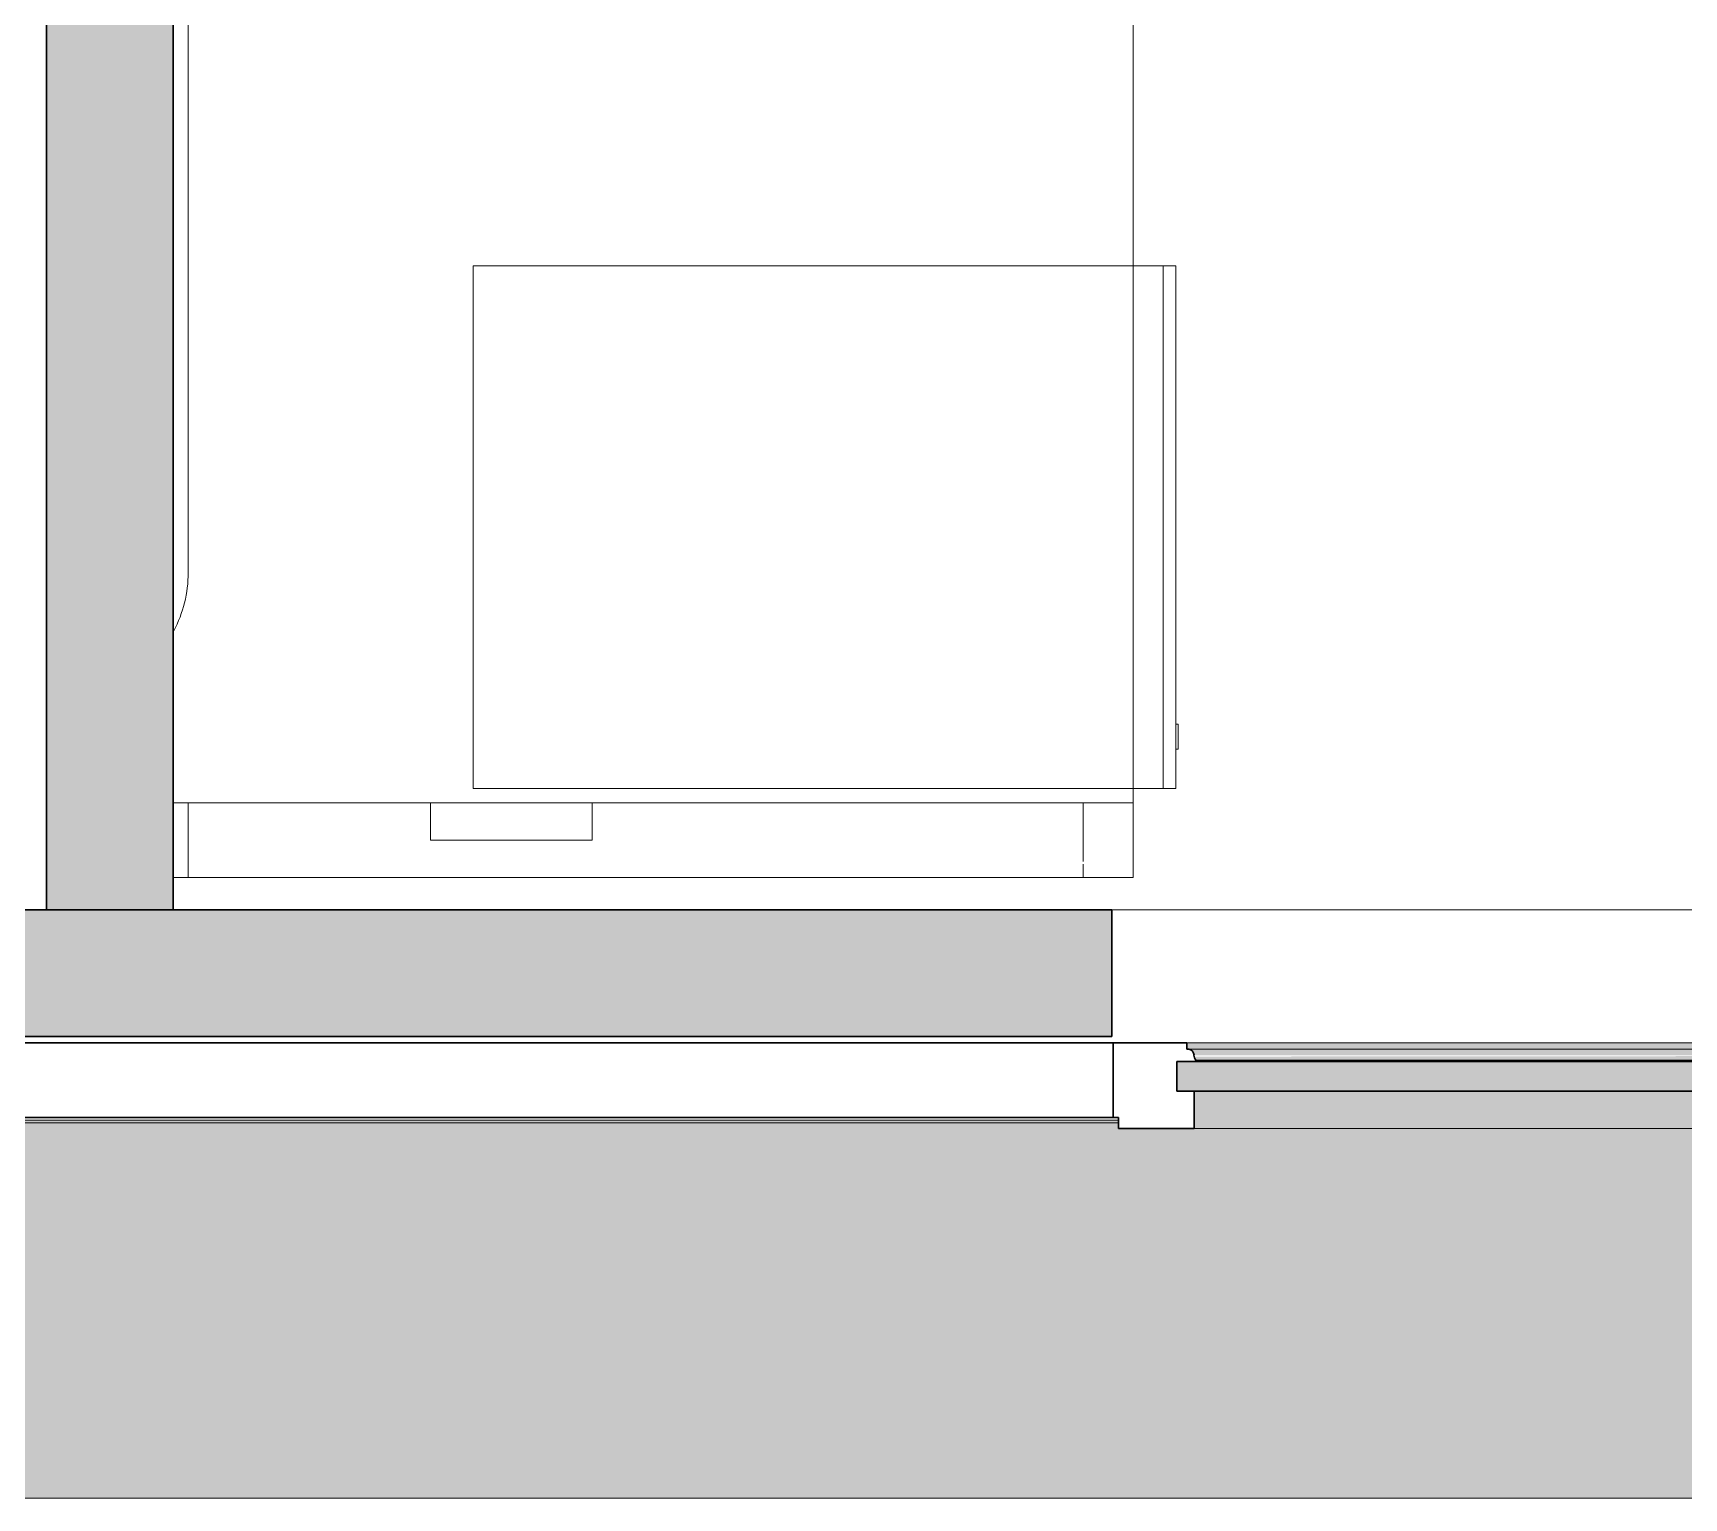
# Model space of a CAD drawing. Header units: millimetres. Extents: x 79795 to 317870, y -36033 to 97293.
# Drawn here: x 175588 to 176916, y 8896 to 10074 of the extents above; entities that cross this region are included whole.
import ezdxf

# ---------------------------------------------------------------- set-up
doc = ezdxf.new("R2010")
doc.units = ezdxf.units.MM
doc.header["$MEASUREMENT"] = 0
for name, color, linetype, lineweight in [('CSM-STL-XX-ZZ-M3-A-XXXX-00001_detached _19_04_21__rvt-1-Level 4$0$A-GLAZ', 7, 'CONTINUOUS', 9), ('CSM-STL-XX-ZZ-M3-A-XXXX-00001_detached _19_04_21__rvt-1-Level 4$0$A-WALL-PATT', 7, 'CONTINUOUS', 9), ('CSM-STL-XX-ZZ-M3-A-XXXX-00001_detached _19_04_21__rvt-1-Level 4$0$I-WALL', 7, 'CONTINUOUS', 9), ('I-FURN', 8, 'CONTINUOUS', 9)]:
    doc.layers.add(name, color=color, linetype=linetype, lineweight=lineweight)

msp = doc.modelspace()

# ---------------------------------------------------------------- hatches: boundary and pattern name
at = {"layer": 'CSM-STL-XX-ZZ-M3-A-XXXX-00001_detached _19_04_21__rvt-1-Level 4$0$A-GLAZ'}
h = msp.add_hatch(color=256, dxfattribs=at)
h.paths.add_polyline_path([(173808.4, 9255.5), (173805.6, 9257.2), (173806.9, 9256.1), (173808, 9255.6)], flags=0)
h.paths.add_polyline_path([(171097.4, 9255.5), (171094.6, 9257.2), (171095.9, 9256.1), (171097, 9255.6)], flags=0)
h.paths.add_polyline_path([(179231.4, 9255.5), (179228.6, 9257.2), (179229.9, 9256.1), (179231, 9255.6)], flags=0)
h.paths.add_polyline_path([(176520.4, 9255.5), (176517.6, 9257.2), (176518.9, 9256.1), (176520, 9255.6)], flags=0)
for points in [[(177793.8, 9257.2), (177797.6, 9257.2), (177797.6, 9262.2), (176516, 9262.2), (176516, 9257.2), (177791.8, 9257.2)], [(177124.4, 9252.3), (177791.8, 9252.3), (177793.6, 9255.9), (177793.8, 9257.2), (176518.9, 9256.7), (176521.6, 9253.6), (176522.3, 9252.3), (176526.4, 9252.3)], [(177722.4, 9223.3), (177805.6, 9223.3), (177805.6, 9247.2), (176508.1, 9247.2), (176508.1, 9223.3), (177124.4, 9223.3)], [(177722.4, 9248.3), (177790.4, 9248.3), (177791.6, 9252.3), (176522, 9251.2), (176523.3, 9248.3), (177124.4, 9248.3)], [(177124.4, 9193.3), (177791.6, 9193.3), (177791.6, 9223.3), (176522, 9223.3), (176522, 9193.3), (176526.4, 9193.3)], [(180667.8, 8896.3), (180667.8, 8933.3), (180567.8, 8933.3), (180567.8, 9198), (180563.5, 9198), (180563.5, 9193.3), (179172.2, 9193.3), (179172.2, 9198), (177852.5, 9198), (177852.5, 9193.3), (176461.2, 9193.3), (176461.2, 9198), (175140.5, 9198), (175140.5, 9193.3), (173749.2, 9193.3), (173749.2, 9198), (172429.5, 9198), (172429.5, 9193.3), (171038.2, 9193.3), (171038.2, 9198), (171033.8, 9198), (171033.8, 8896.3), (180567.8, 8896.3)]]:
    msp.add_hatch(color=256, dxfattribs=at).paths.add_polyline_path(points, flags=0)
h = msp.add_hatch(color=256, dxfattribs=at)
h.paths.add_polyline_path([(179162.5, 9198), (179172.2, 9198), (179172.2, 9200.1), (177852.5, 9200.1), (177852.5, 9198), (178320.4, 9198)], flags=0)
h.paths.add_polyline_path([(180567.8, 9198), (180567.8, 9200.1), (180563.5, 9200.1), (180563.5, 9198)], flags=0)
h.paths.add_polyline_path([(176451.5, 9198), (176461.2, 9198), (176461.2, 9200.1), (175140.5, 9200.1), (175140.5, 9198), (175928.5, 9198)], flags=0)
h.paths.add_polyline_path([(173536.6, 9198), (173749.2, 9198), (173749.2, 9200.1), (172429.5, 9200.1), (172429.5, 9198), (172938.6, 9198)], flags=0)
h.paths.add_polyline_path([(171033.8, 9198), (171038.2, 9198), (171038.2, 9200.1), (171033.8, 9200.1)], flags=0)
at = {"layer": 'CSM-STL-XX-ZZ-M3-A-XXXX-00001_detached _19_04_21__rvt-1-Level 4$0$A-WALL-PATT'}
for points in [[(175598.8, 9369.3), (175700.8, 9369.3), (175700.8, 13505.3), (175598.8, 13505.3), (175598.8, 9698)], [(176353.8, 9267.3), (176353.8, 9369.3), (175246.8, 9369.3), (175246.8, 9267.3), (175928.5, 9267.3)], [(176455.8, 9267.3), (176455.8, 9369.3), (176353.8, 9369.3), (176353.8, 9267.3)]]:
    msp.add_hatch(color=256, dxfattribs=at).paths.add_polyline_path(points, flags=0)

# ---------------------------------------------------------------- linework, layer by layer
at = {"layer": 'CSM-STL-XX-ZZ-M3-A-XXXX-00001_detached _19_04_21__rvt-1-Level 4$0$A-GLAZ', "lineweight": 30}
for p, q in [((176456.8, 9262.2), (175144.8, 9262.2)), ((176456.8, 9202.3), (176456.8, 9262.2)), ((176516, 9262.2), (176456.8, 9262.2)), ((176456.8, 9262.2), (176456.8, 9202.3)), ((176516, 9257.2), (176516, 9262.2)), ((176517.6, 9257.2), (176516, 9257.2)), ((177805.6, 9247.2), (176508.1, 9247.2)), ((176508.1, 9247.2), (176508.1, 9223.3)), ((176508.1, 9223.3), (176508.1, 9247.2)), ((176508.1, 9247.2), (176523.3, 9247.2)), ((176523.3, 9247.2), (176523.3, 9248.3)), ((176508.1, 9223.3), (177805.6, 9223.3)), ((176522, 9223.3), (176508.1, 9223.3)), ((176522, 9193.3), (176522, 9223.3)), ((175144.8, 9202.3), (176456.8, 9202.3)), ((176456.8, 9202.3), (176461.2, 9202.3)), ((176461.2, 9202.3), (176461.2, 9193.3)), ((176461.2, 9193.3), (176522, 9193.3))]:
    msp.add_line(p, q, dxfattribs=at)
at = {"layer": 'CSM-STL-XX-ZZ-M3-A-XXXX-00001_detached _19_04_21__rvt-1-Level 4$0$A-GLAZ'}
for p, q in [((177797.6, 9262.2), (176516, 9262.2)), ((176516, 9257.2), (176517.6, 9257.2)), ((176517.6, 9257.2), (177796.1, 9257.2)), ((176523.3, 9248.3), (177790.4, 9248.3)), ((175140.5, 9200.1), (176461.2, 9200.1)), ((175140.5, 9198), (176461.2, 9198)), ((176522, 9193.3), (177791.6, 9193.3)), ((171033.8, 8896.3), (180667.8, 8896.3))]:
    msp.add_line(p, q, dxfattribs=at)
at = {"layer": 'CSM-STL-XX-ZZ-M3-A-XXXX-00001_detached _19_04_21__rvt-1-Level 4$0$A-GLAZ', "lineweight": 30}
for centre, radius, start, end in [((176516.5, 9252), 5.36, 3.4261, 78.0476), ((176529.2, 9252.7), 7.4, 183.4261, 216.5739)]:
    msp.add_arc(centre, radius, start, end, dxfattribs=at)
at = {"layer": 'CSM-STL-XX-ZZ-M3-A-XXXX-00001_detached _19_04_21__rvt-1-Level 4$0$A-GLAZ'}
for points, knots in [([(176520, 9255.9), (176520, 9256), (176519.8, 9256.1), (176519.5, 9256.4), (176519.1, 9256.7), (176518.4, 9257), (176517.9, 9257.1), (176517.6, 9257.2)], [0.6, 0.6, 0.6, 0.6, 0.625, 0.7, 0.775, 0.85, 1, 1, 1, 1]), ([(176521.8, 9252.3), (176521.8, 9252.7), (176521.7, 9253.4), (176521.4, 9254.2), (176521.1, 9254.6), (176521, 9254.8), (176521, 9254.9)], [0, 0, 0, 0, 0.2, 0.3, 0.35, 0.4, 0.4, 0.4, 0.4])]:
    msp.add_open_spline(points, degree=3, knots=knots, dxfattribs=at)
msp.add_open_spline([(176523.3, 9248.3), (176523, 9248.7), (176522.7, 9249.1), (176522.5, 9249.5)], degree=3, dxfattribs=at)
at = {"layer": 'CSM-STL-XX-ZZ-M3-A-XXXX-00001_detached _19_04_21__rvt-1-Level 4$0$I-WALL', "lineweight": 30}
for p, q in [((175598.8, 13505.3), (175598.8, 9369.3)), ((175700.8, 9369.3), (175700.8, 13505.3)), ((176353.8, 9369.3), (175246.8, 9369.3)), ((175598.8, 9369.3), (175700.8, 9369.3)), ((176455.8, 9369.3), (176353.8, 9369.3)), ((176455.8, 9267.3), (176455.8, 9369.3)), ((175246.8, 9267.3), (176353.8, 9267.3)), ((176353.8, 9267.3), (176455.8, 9267.3))]:
    msp.add_line(p, q, dxfattribs=at)
at = {"layer": 'CSM-STL-XX-ZZ-M3-A-XXXX-00001_detached _19_04_21__rvt-1-Level 4$0$I-WALL'}
msp.add_line((176455.8, 9369.3), (177856.8, 9369.3), dxfattribs=at)
at = {"layer": 'I-FURN'}
for p, q in [((176472.8, 9395.2), (176472.8, 10995.2)), ((176472.8, 10995.2), (176472.8, 9395.2)), ((175712.8, 10472.5), (175712.8, 9640.2)), ((175712.8, 9640.2), (175712.8, 10472.5)), ((175942.1, 9886.8), (175942.1, 9466.8)), ((176472.8, 9886.8), (175942.1, 9886.8)), ((176497.1, 9886.8), (176472.8, 9886.8)), ((176507.1, 9886.8), (176497.1, 9886.8)), ((176497.1, 9886.8), (176497.1, 9466.8)), ((176497.1, 9466.8), (176497.1, 9886.8)), ((176507.1, 9466.8), (176507.1, 9886.8)), ((176509.1, 9518.4), (176507.1, 9518.4)), ((176509.1, 9518.4), (176509.1, 9498.4)), ((176509.1, 9498.4), (176509.1, 9518.4)), ((176507.1, 9498.4), (176509.1, 9498.4)), ((175942.1, 9466.8), (176472.8, 9466.8)), ((176472.8, 9466.8), (176497.1, 9466.8)), ((176497.1, 9466.8), (176507.1, 9466.8)), ((175712.8, 9455.2), (175700.8, 9455.2)), ((175700.8, 9455.2), (175907.8, 9455.2)), ((176432.8, 9455.2), (175712.8, 9455.2)), ((175712.8, 9395.2), (175712.8, 9455.2)), ((175712.8, 9395.2), (175712.8, 9455.2)), ((175907.8, 9455.2), (176037.8, 9455.2)), ((175907.8, 9425.2), (175907.8, 9455.2)), ((175907.8, 9425.2), (175907.8, 9455.2)), ((176037.8, 9455.2), (176472.8, 9455.2)), ((176037.8, 9455.2), (176037.8, 9425.2)), ((176037.8, 9425.2), (176037.8, 9455.2)), ((176472.8, 9455.2), (176432.8, 9455.2)), ((176432.8, 9408.1), (176432.8, 9455.2)), ((176432.8, 9408.1), (176432.8, 9455.2)), ((176472.8, 9455.2), (176472.8, 9395.2)), ((176472.8, 9395.2), (176472.8, 9455.2)), ((176037.8, 9425.2), (175907.8, 9425.2)), ((175907.8, 9425.2), (176037.8, 9425.2)), ((176432.8, 9395.2), (176432.8, 9405.8)), ((176432.8, 9395.2), (176432.8, 9405.8)), ((175700.8, 9395.2), (175712.8, 9395.2)), ((176472.8, 9395.2), (175700.8, 9395.2)), ((175700.8, 9395.2), (176472.8, 9395.2)), ((176472.8, 9395.2), (175700.8, 9395.2)), ((175712.8, 9395.2), (176432.8, 9395.2)), ((176432.8, 9395.2), (176472.8, 9395.2))]:
    msp.add_line(p, q, dxfattribs=at)
msp.add_arc((175612.8, 9640.2), 100, 332.1188, 0, dxfattribs=at)
msp.add_arc((175612.8, 9640.2), 100, 332.1188, 0, dxfattribs=at)

doc.saveas('drawing.dxf')
